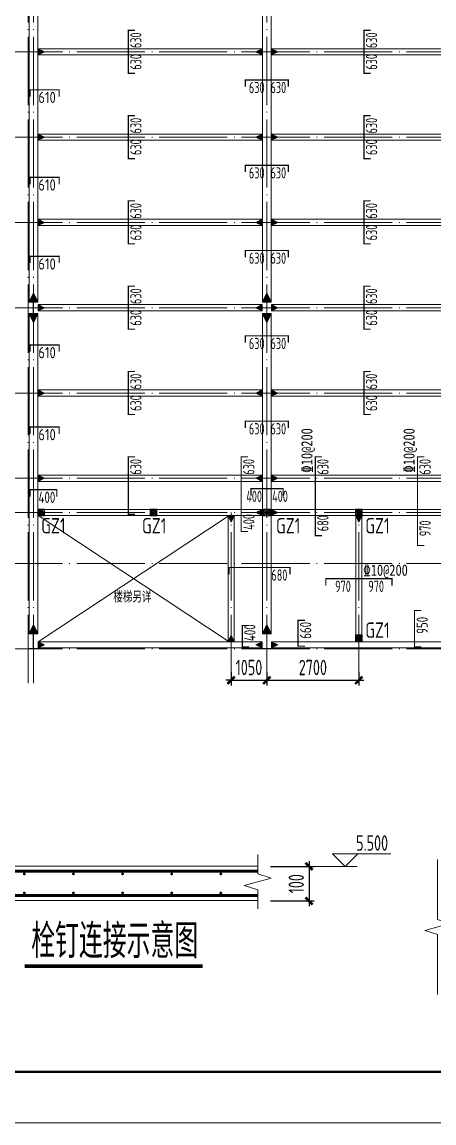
# Model space of a CAD drawing. Header units: millimetres. Extents: x 19781 to 898973, y -947928 to -267362.
# Drawn here: x 584882 to 596974, y -383529 to -351265 of the extents above; entities that cross this region are included whole.
import ezdxf

# ---------------------------------------------------------------- set-up
doc = ezdxf.new("R2010")
doc.units = ezdxf.units.MM
doc.header["$LTSCALE"] = 100
doc.linetypes.add('DOTE', pattern=[2.42, 2, -0.2, 0.02, -0.2])
doc.layers.get('0').update_dxf_attribs({"lineweight": 18})
for name, color, linetype, lineweight in [('10', 7, 'Continuous', 18), ('14', 2, 'Continuous', 18), ('15', 3, 'Continuous', 18), ('BORDER', 7, 'Continuous', 18), ('DIM', 3, 'Continuous', 18), ('DOTE', 1, 'DOTE', 18), ('HATCH', 254, 'Continuous', 18), ('HIDE_BEAMDIMMASS', 2, 'Continuous', 18), ('OTHER', 7, 'Continuous', 18), ('PUB_DIM', 3, 'Continuous', 18), ('图名下划线', 7, 'Continuous', 18), ('层1305', 1, 'Continuous', 18), ('层1306', 94, 'Continuous', 18), ('层1307', 7, 'Continuous', 18), ('柱', 2, 'Continuous', 18), ('楼板负筋文字', 7, 'Continuous', 18), ('钢柱', 4, 'Continuous', 20), ('钢梁', 4, 'Continuous', 5)]:
    doc.layers.add(name, color=color, linetype=linetype, lineweight=lineweight)
doc.styles.get("Standard").update_dxf_attribs({"font": 'tssdeng.shx', "bigfont": 'hztxt.shx'})
doc.styles.add('TSSD_REIN', font='tssdeng.shx', dxfattribs={"width": 0.7, "bigfont": 'hztxt.shx'})
doc.dimstyles.new('TSSD_100_100', dxfattribs={"dimtxt": 300, "dimasz": 100, "dimexe": 100, "dimexo": 250, "dimgap": 100, "dimtad": 1, "dimdec": 0, "dimzin": 0, "dimdsep": 46, "dimtxsty": 'TSSD_REIN', "dimblk": 'ARCHTICK', "dimcen": 0, "dimdle": 100, "dimclrt": 7, "dimadec": 0, "dimazin": 0, "dimtfac": 1, "dimtdec": 0, "dimtix": 1, "dimtmove": 2, "dimatfit": 3, "dimfxl": 1, "dimtolj": 1, "dimtzin": 0, "dimarcsym": 0})
pattern_1 = [(45, (0, 0), (-7.07106781, 7.07106781), []), (45, (0, 2.5), (-7.07106781, 7.07106781), [])]
pattern_2 = [(50, (0, 0), (-18.6349713, 69.5466595), [7.5, -82.5]), (355, (0, 0), (26.726018, 71.667073), [6, -66]), (100.4514, (5.98, -0.52), (-78.6416725, 43.7662794), [6.374019, -70.114211]), (46.1842, (0, 20), (-20.948094, 105.948937), [11.25, -123.75]), (96.6356, (8.89, 18.62), (-113.332098, 73.354178), [9.561029, -105.1713]), (351.1842, (0, 20), (93.466195, 97.41186), [9, -99]), (21, (10, 15), (17.4183765, 69.8612923), [7.5, -82.5]), (326, (10, 15), (58.119989, 49.7244035), [6, -66]), (71.4514, (14.974, 11.645), (-47.563243, 76.40509), [6.374019, -70.114211]), (37.5, (0, 0), (1.2159855, 33.2893854), [0.01, -65.2, 0.01, -67, 0.01, -66.25]), (7.5, (0, 0), (26.3069537, 39.4411712), [0.01, -38.2, 0.01, -63.7, 0.01, -25.25]), (327.5, (-22.3, 0), (53.3822436, -2.2554872), [0.01, -25, 0.01, -78, 0.01, -103.5]), (317.5, (-32.3, 0), (58.318617, 10.0104982), [0.01, -32.5, 0.01, -51.8, 0.01, -73.5]), (45, (0, 0), (-35.355339, 35.355339), [])]

# ---------------------------------------------------------------- blocks, each defined once
blk = doc.blocks.new('_ArchTick_0')
at = {"color": 0, "linetype": 'ByBlock'}
blk.add_lwpolyline([(-0.71, -0.71, 0.5, 0.5, 0), (0.71, 0.71, 0.5, 0.5, 0)], format="xyseb", dxfattribs=at)
blk = doc.blocks.new('*X511')
at = {"layer": 'DIM', "color": 0, "lineweight": -2, "ltscale": 100, "transparency": 16777216}
for p, q in [((592068, -370304), (592068, -370706)), ((594768, -370304), (594768, -370706)), ((591918, -370556), (594918, -370556))]:
    blk.add_line(p, q, dxfattribs=at)
at = {"layer": 'DIM', "color": 0, "lineweight": -2, "ltscale": 100, "transparency": 16777216, "xscale": 150, "yscale": 150, "zscale": 150, "rotation": 180}
blk.add_blockref('_ArchTick_0', (592068, -370556), dxfattribs=at)
at = {"layer": 'DIM', "color": 0, "lineweight": -2, "ltscale": 100, "transparency": 16777216, "xscale": 150, "yscale": 150, "zscale": 150}
blk.add_blockref('_ArchTick_0', (594768, -370556), dxfattribs=at)
at = {"layer": 'DIM', "color": 7, "ltscale": 100, "transparency": 16777216, "insert": (593418, -370181), "char_height": 450, "width": 3330, "attachment_point": 5, "style": 'TSSD_REIN'}
blk.add_mtext('2700', dxfattribs=at)
blk = doc.blocks.new('_ARCHTICK')
at = {"color": 0, "linetype": 'ByBlock', "const_width": 0.5}
blk.add_lwpolyline([(-0.5, -0.5), (0.5, 0.5)], dxfattribs=at)
blk = doc.blocks.new('*X700')
at = {"layer": 'DIM', "color": 0, "lineweight": -2, "ltscale": 100, "transparency": 16777216}
for p, q in [((591018, -370304), (591018, -370706)), ((592068, -370304), (592068, -370706)), ((591018, -370556), (590868, -370556)), ((591018, -370556), (592068, -370556)), ((592068, -370556), (592218, -370556))]:
    blk.add_line(p, q, dxfattribs=at)
at = {"layer": 'DIM', "color": 0, "lineweight": -2, "ltscale": 100, "transparency": 16777216, "xscale": 150, "yscale": 150, "zscale": 150}
blk.add_blockref('_ArchTick_0', (591018, -370556), dxfattribs=at)
at = {"layer": 'DIM', "color": 0, "lineweight": -2, "ltscale": 100, "transparency": 16777216, "xscale": 150, "yscale": 150, "zscale": 150, "rotation": 180}
blk.add_blockref('_ArchTick_0', (592068, -370556), dxfattribs=at)
at = {"layer": 'DIM', "color": 7, "ltscale": 100, "transparency": 16777216, "insert": (591543, -370181), "char_height": 450, "width": 3195, "attachment_point": 5, "style": 'TSSD_REIN'}
blk.add_mtext('1050', dxfattribs=at)
blk = doc.blocks.new('*X923')
at = {"layer": 'DIM', "color": 0, "lineweight": -2, "ltscale": 100, "transparency": 16777216}
for p, q in [((593305, -375860), (593305, -377174)), ((592174, -376010), (593455, -376010)), ((592174, -377024), (593455, -377024))]:
    blk.add_line(p, q, dxfattribs=at)
at = {"layer": 'DIM', "color": 0, "lineweight": -2, "ltscale": 100, "transparency": 16777216, "xscale": 150, "yscale": 150, "zscale": 150}
for p, rotation in [((593305, -376010), 90), ((593305, -377024), 270)]:
    blk.add_blockref('_ArchTick_0', p, dxfattribs=dict(at, rotation=rotation))
at = {"layer": 'DIM', "color": 7, "ltscale": 100, "transparency": 16777216, "insert": (592930, -376517), "char_height": 450, "width": 2295, "attachment_point": 5, "rotation": 90, "style": 'TSSD_REIN'}
blk.add_mtext('100', dxfattribs=at)

msp = doc.modelspace()

# ---------------------------------------------------------------- hatches: boundary and pattern name
at = {"layer": '10', "ltscale": 100}
h = msp.add_hatch(dxfattribs=at)
h.set_pattern_fill('金属', color=256, style=0, pattern_type=0)
h.set_pattern_definition(pattern_1)
h.paths.add_polyline_path([(585222, -359472), (585343, -359472), (585343, -359462), (585093, -359462), (585093, -359472), (585214, -359472), (585214, -359802), (585093, -359802), (585093, -359812), (585343, -359812), (585343, -359802), (585222, -359802)], flags=0)
h = msp.add_hatch(dxfattribs=at)
h.set_pattern_fill('金属', color=256, style=0, pattern_type=0)
h.set_pattern_definition(pattern_1)
h.paths.add_polyline_path([(592072, -359472), (592193, -359472), (592193, -359462), (591943, -359462), (591943, -359472), (592064, -359472), (592064, -359802), (591943, -359802), (591943, -359812), (592193, -359812), (592193, -359802), (592072, -359802)], flags=0)
h = msp.add_hatch(dxfattribs=at)
h.set_pattern_fill('金属', color=256, style=0, pattern_type=0)
h.set_pattern_definition(pattern_1)
h.paths.add_polyline_path([(585222, -369199), (585348, -369199), (585348, -369187), (585088, -369187), (585088, -369199), (585214, -369199), (585214, -369625), (585088, -369625), (585088, -369637), (585348, -369637), (585348, -369625), (585222, -369625)], flags=0)
h = msp.add_hatch(dxfattribs=at)
h.set_pattern_fill('金属', color=256, style=0, pattern_type=0)
h.set_pattern_definition(pattern_1)
h.paths.add_polyline_path([(592072, -369199), (592198, -369199), (592198, -369187), (591938, -369187), (591938, -369199), (592064, -369199), (592064, -369625), (591938, -369625), (591938, -369637), (592198, -369637), (592198, -369625), (592072, -369625)], flags=0)
at = {"layer": '15', "ltscale": 100}
for points in [[(585538, -352137), (585358, -352227), (585358, -352047)], [(591748, -352137), (591928, -352227), (591928, -352047)], [(592388, -352137), (592208, -352227), (592208, -352047)], [(585538, -354637), (585358, -354727), (585358, -354547)], [(591748, -354637), (591928, -354727), (591928, -354547)], [(592388, -354637), (592208, -354727), (592208, -354547)], [(585538, -357137), (585358, -357227), (585358, -357047)], [(591748, -357137), (591928, -357227), (591928, -357047)], [(592388, -357137), (592208, -357227), (592208, -357047)], [(585218, -359202), (585343, -359452), (585093, -359452)], [(592068, -359202), (592193, -359452), (591943, -359452)], [(585538, -359637), (585358, -359727), (585358, -359547)], [(591748, -359637), (591928, -359727), (591928, -359547)], [(592388, -359637), (592208, -359727), (592208, -359547)], [(585218, -360072), (585343, -359822), (585093, -359822)], [(592068, -360072), (592193, -359822), (591943, -359822)], [(585538, -362137), (585358, -362227), (585358, -362047)], [(591748, -362137), (591928, -362227), (591928, -362047)], [(592388, -362137), (592208, -362227), (592208, -362047)], [(585538, -364637), (585358, -364727), (585358, -364547)], [(591748, -364637), (591928, -364727), (591928, -364547)], [(592388, -364637), (592208, -364727), (592208, -364547)], [(585538, -365637), (585358, -365727), (585358, -365547)], [(591748, -365637), (591928, -365727), (591928, -365547)], [(592388, -365637), (592208, -365727), (592208, -365547)], [(591018, -365922), (590928, -365742), (591108, -365742)], [(594768, -365922), (594678, -365742), (594858, -365742)], [(585218, -368927), (585343, -369177), (585093, -369177)], [(592068, -368927), (592193, -369177), (591943, -369177)], [(585538, -369517), (585358, -369427), (585358, -369607)], [(591018, -369232), (590928, -369412), (591108, -369412)], [(591748, -369517), (591928, -369427), (591928, -369607)], [(592388, -369517), (592208, -369427), (592208, -369607)], [(594768, -369232), (594678, -369412), (594858, -369412)]]:
    msp.add_hatch(color=256, dxfattribs=at).paths.add_polyline_path(points, flags=0)
at = {"layer": 'HATCH', "ltscale": 100}
h = msp.add_hatch(dxfattribs=at)
h.set_pattern_fill('ARMORED', color=256, style=0, pattern_type=0)
h.set_pattern_definition([(50, (0, 0), (-18.6349713, 69.5466595), [7.5, -82.5]), (355, (0, 0), (26.726018, 71.667073), [6, -66]), (100.4514, (5.98, -0.52), (-78.6416725, 43.7662794), [6.374019, -70.114211]), (46.1842, (0, 20), (-20.948094, 105.948937), [11.25, -123.75]), (96.6356, (8.89, 18.62), (-113.332098, 73.354178), [9.561029, -105.1713]), (351.1842, (0, 20), (93.466195, 97.41186), [9, -99]), (21, (10, 15), (17.4183765, 69.8612923), [7.5, -82.5]), (326, (10, 15), (58.119989, 49.7244035), [6, -66]), (71.4514, (14.974, 11.645), (-47.563243, 76.40509), [6.374019, -70.114211]), (37.5, (0, 0), (1.2159855, 33.2893854), [0.01, -65.2, 0.01, -67, 0.01, -66.25]), (7.5, (0, 0), (26.3069537, 39.4411712), [0.01, -38.2, 0.01, -63.7, 0.01, -25.25]), (327.5, (-22.3, 0), (53.3822436, -2.2554872), [0.01, -25, 0.01, -78, 0.01, -103.5]), (317.5, (-32.3, 0), (58.318617, 10.0104982), [0.01, -32.5, 0.01, -51.8, 0.01, -73.5]), (45, (0, 0), (-35.355339, 35.355339), [])])
h.paths.add_polyline_path([(585543, -365537), (585543, -365737), (585343, -365737), (585343, -365537)], flags=0)
h = msp.add_hatch(dxfattribs=at)
h.set_pattern_fill('ARMORED', color=256, style=0, pattern_type=0)
h.set_pattern_definition(pattern_2)
h.paths.add_polyline_path([(588844, -365537), (588844, -365737), (588644, -365737), (588644, -365537)], flags=0)
h = msp.add_hatch(dxfattribs=at)
h.set_pattern_fill('ARMORED', color=256, style=0, pattern_type=0)
h.set_pattern_definition([(50, (0, 0), (-18.6349713, 69.5466595), [7.5, -82.5]), (355, (0, 0), (26.726018, 71.667073), [6, -66]), (100.4514, (5.98, -0.52), (-78.6416725, 43.7662794), [6.374019, -70.114211]), (46.1842, (0, 20), (-20.948094, 105.948937), [11.25, -123.75]), (96.6356, (8.89, 18.62), (-113.332098, 73.354178), [9.561029, -105.1713]), (351.1842, (0, 20), (93.466195, 97.41186), [9, -99]), (21, (10, 15), (17.4183765, 69.8612923), [7.5, -82.5]), (326, (10, 15), (58.119989, 49.7244035), [6, -66]), (71.4514, (14.974, 11.645), (-47.563243, 76.40509), [6.374019, -70.114211]), (37.5, (0, 0), (1.2159855, 33.2893854), [0.01, -65.2, 0.01, -67, 0.01, -66.25]), (7.5, (0, 0), (26.3069537, 39.4411712), [0.01, -38.2, 0.01, -63.7, 0.01, -25.25]), (327.5, (-22.3, 0), (53.3822436, -2.2554872), [0.01, -25, 0.01, -78, 0.01, -103.5]), (317.5, (-32.3, 0), (58.318617, 10.0104982), [0.01, -32.5, 0.01, -51.8, 0.01, -73.5]), (45, (0, 0), (-35.355339, 35.355339), [])])
h.paths.add_polyline_path([(592168, -365537), (592168, -365737), (591968, -365737), (591968, -365537)], flags=0)
h = msp.add_hatch(dxfattribs=at)
h.set_pattern_fill('ARMORED', color=256, style=0, pattern_type=0)
h.set_pattern_definition(pattern_2)
h.paths.add_polyline_path([(594868, -365537), (594868, -365737), (594668, -365737), (594668, -365537)], flags=0)
h = msp.add_hatch(dxfattribs=at)
h.set_pattern_fill('ARMORED', color=256, style=0, pattern_type=0)
h.set_pattern_definition([(50, (0, 0), (-18.6349713, 69.5466595), [7.5, -82.5]), (355, (0, 0), (26.726018, 71.667073), [6, -66]), (100.4514, (5.98, -0.52), (-78.6416725, 43.7662794), [6.374019, -70.114211]), (46.1842, (0, 20), (-20.948094, 105.948937), [11.25, -123.75]), (96.6356, (8.89, 18.62), (-113.332098, 73.354178), [9.561029, -105.1713]), (351.1842, (0, 20), (93.466195, 97.41186), [9, -99]), (21, (10, 15), (17.4183765, 69.8612923), [7.5, -82.5]), (326, (10, 15), (58.119989, 49.7244035), [6, -66]), (71.4514, (14.974, 11.645), (-47.563243, 76.40509), [6.374019, -70.114211]), (37.5, (0, 0), (1.2159855, 33.2893854), [0.01, -65.2, 0.01, -67, 0.01, -66.25]), (7.5, (0, 0), (26.3069537, 39.4411712), [0.01, -38.2, 0.01, -63.7, 0.01, -25.25]), (327.5, (-22.3, 0), (53.3822436, -2.2554872), [0.01, -25, 0.01, -78, 0.01, -103.5]), (317.5, (-32.3, 0), (58.318617, 10.0104982), [0.01, -32.5, 0.01, -51.8, 0.01, -73.5]), (45, (0, 0), (-35.355339, 35.355339), [])])
h.paths.add_polyline_path([(594868, -369227), (594868, -369427), (594668, -369427), (594668, -369227)], flags=0)

# ---------------------------------------------------------------- linework, layer by layer
at = {"color": 7}
for p, q in [((593990.24, -375638.19), (594362.74, -376010.44)), ((593990.24, -375638.19), (595704.73, -375638.19)), ((594362.74, -376010.44), (594735.24, -375638.19))]:
    msp.add_line(p, q, dxfattribs=at)
msp.add_line((593455.09, -376010.44), (594719.11, -376010.44))
at = {"layer": '14', "ltscale": 100}
for p, q in [((585358, -365727), (590928, -369412)), ((585358, -369427), (590928, -365742))]:
    msp.add_line(p, q, dxfattribs=at)
at = {"layer": '15', "ltscale": 100}
for points in [[(585538, -352137), (585358, -352227), (585358, -352047)], [(591748, -352137), (591928, -352227), (591928, -352047)], [(592388, -352137), (592208, -352227), (592208, -352047)], [(585538, -354637), (585358, -354727), (585358, -354547)], [(591748, -354637), (591928, -354727), (591928, -354547)], [(592388, -354637), (592208, -354727), (592208, -354547)], [(585538, -357137), (585358, -357227), (585358, -357047)], [(591748, -357137), (591928, -357227), (591928, -357047)], [(592388, -357137), (592208, -357227), (592208, -357047)], [(585218, -359202), (585343, -359452), (585093, -359452)], [(592068, -359202), (592193, -359452), (591943, -359452)], [(585538, -359637), (585358, -359727), (585358, -359547)], [(591748, -359637), (591928, -359727), (591928, -359547)], [(592388, -359637), (592208, -359727), (592208, -359547)], [(585218, -360072), (585343, -359822), (585093, -359822)], [(592068, -360072), (592193, -359822), (591943, -359822)], [(585538, -362137), (585358, -362227), (585358, -362047)], [(591748, -362137), (591928, -362227), (591928, -362047)], [(592388, -362137), (592208, -362227), (592208, -362047)], [(585538, -364637), (585358, -364727), (585358, -364547)], [(591748, -364637), (591928, -364727), (591928, -364547)], [(592388, -364637), (592208, -364727), (592208, -364547)], [(585538, -365637), (585358, -365727), (585358, -365547)], [(591748, -365637), (591928, -365727), (591928, -365547)], [(592388, -365637), (592208, -365727), (592208, -365547)], [(591018, -365922), (590928, -365742), (591108, -365742)], [(594768, -365922), (594678, -365742), (594858, -365742)], [(585218, -368927), (585343, -369177), (585093, -369177)], [(592068, -368927), (592193, -369177), (591943, -369177)], [(585538, -369517), (585358, -369427), (585358, -369607)], [(591018, -369232), (590928, -369412), (591108, -369412)], [(591748, -369517), (591928, -369427), (591928, -369607)], [(592388, -369517), (592208, -369427), (592208, -369607)], [(594768, -369232), (594678, -369412), (594858, -369412)]]:
    msp.add_lwpolyline(points, close=True, dxfattribs=at)
at = {"layer": 'BORDER'}
msp.add_lwpolyline([(568267, -383529.47), (568267, -320529.47), (701917, -320529.47), (701917, -383529.47)], close=True, dxfattribs=at)
msp.add_lwpolyline([(572017, -382029.47, 75, 75, 0), (572017, -322029.47, 75, 75, 0), (700417, -322029.47, 75, 75, 0), (700417, -382029.47, 75, 75, 0)], format="xyseb", close=True, dxfattribs=at)
at = {"layer": 'DOTE', "linetype": 'DOTE', "ltscale": 10}
for p, q in [((585068, -370637), (585068, -328637)), ((585218, -370637), (585218, -328637)), ((592068, -370637), (592068, -328637)), ((584068, -352137), (684068, -352137)), ((584068, -354637), (684068, -354637)), ((584068, -357137), (684068, -357137)), ((584068, -359637), (684068, -359637)), ((584068, -362137), (684068, -362137)), ((584068, -364637), (684068, -364637)), ((584068, -365637), (599068, -365637)), ((591018, -370637), (591018, -365637)), ((594768, -370637), (594768, -365637)), ((584068, -367137), (676068, -367137)), ((584068, -369637), (684068, -369637))]:
    msp.add_line(p, q, dxfattribs=at)
at = {"layer": 'OTHER'}
for points in [[(591799.2, -375662.39), (591799.2, -376223.97), (592195.7, -376350.13), (591402.71, -376566.4), (591799.2, -376692.55), (591799.2, -377254.14)], [(597071.73, -375805.46), (597071.73, -377567.41), (597441.46, -377685.05), (596701.99, -377886.72), (597071.73, -378004.37), (597071.73, -379766.31)]]:
    msp.add_lwpolyline(points, dxfattribs=at)
at = {"layer": 'PUB_DIM', "color": 7}
for p, q in [((591799.2, -376005.06), (575218.5, -376005.06)), ((591799.2, -377013.12), (575218.5, -377013.12))]:
    msp.add_line(p, q, dxfattribs=at)
at = {"layer": 'PUB_DIM', "color": 1}
for points in [[(591799.2, -376149.24, 81.1, 81.1, 0), (575218.5, -376149.24, 81.1, 81.1, 0)], [(591799.2, -376862.03, 81.1, 81.1, 0), (575218.5, -376862.03, 81.1, 81.1, 0)]]:
    msp.add_lwpolyline(points, format="xyseb", dxfattribs=at)
at = {"layer": 'PUB_DIM', "color": 7}
for points in [[(584970.93, -376230.34, 40.55, 40.55, -1), (584930.38, -376230.34, 40.55, 40.55, -1)], [(586412.73, -376230.34, 40.55, 40.55, -1), (586372.18, -376230.34, 40.55, 40.55, -1)], [(587854.53, -376230.34, 40.55, 40.55, -1), (587813.98, -376230.34, 40.55, 40.55, -1)], [(589296.33, -376230.34, 40.55, 40.55, -1), (589255.78, -376230.34, 40.55, 40.55, -1)], [(590738.13, -376230.34, 40.55, 40.55, -1), (590697.58, -376230.34, 40.55, 40.55, -1)], [(584970.93, -376787.84, 40.55, 40.55, 1), (584930.38, -376787.84, 40.55, 40.55, 1)], [(586412.73, -376787.84, 40.55, 40.55, 1), (586372.18, -376787.84, 40.55, 40.55, 1)], [(587854.53, -376787.84, 40.55, 40.55, 1), (587813.98, -376787.84, 40.55, 40.55, 1)], [(589296.33, -376787.84, 40.55, 40.55, 1), (589255.78, -376787.84, 40.55, 40.55, 1)], [(590738.13, -376787.84, 40.55, 40.55, 1), (590697.58, -376787.84, 40.55, 40.55, 1)]]:
    msp.add_lwpolyline(points, format="xyseb", close=True, dxfattribs=at)
at = {"layer": '图名下划线'}
msp.add_lwpolyline([(584962.29, -378936.13, 105.13, 105.13, 0), (590188.58, -378936.13, 105.13, 105.13, 0)], format="xyseb", dxfattribs=at)
at = {"layer": '层1305'}
for points in [[(588200.51, -352767, 35, 35, 0), (588000.51, -352767, 35, 35, 0), (588000.51, -351507, 35, 35, 0), (588200.51, -351507, 35, 35, 0)], [(595118, -352767, 35, 35, 0), (594918, -352767, 35, 35, 0), (594918, -351507, 35, 35, 0), (595118, -351507, 35, 35, 0)], [(591438, -353162, 35, 35, 0), (591438, -352962, 35, 35, 0), (592698, -352962.01, 35, 35, 0), (592698, -353162.01, 35, 35, 0)], [(585123, -353451, 35, 35, 0), (585123, -353251, 35, 35, 0), (585972, -353251, 35, 35, 0), (585972, -353451, 35, 35, 0)], [(588200.51, -355267, 35, 35, 0), (588000.51, -355267, 35, 35, 0), (588000.51, -354007, 35, 35, 0), (588200.51, -354007, 35, 35, 0)], [(595118, -355267, 35, 35, 0), (594918, -355267, 35, 35, 0), (594918, -354007, 35, 35, 0), (595118, -354007, 35, 35, 0)], [(591438, -355662, 35, 35, 0), (591438, -355462, 35, 35, 0), (592698, -355462, 35, 35, 0), (592698, -355662, 35, 35, 0)], [(585123, -356017, 35, 35, 0), (585123, -355817, 35, 35, 0), (585972, -355817, 35, 35, 0), (585972, -356017, 35, 35, 0)], [(588200.51, -357767, 35, 35, 0), (588000.51, -357767, 35, 35, 0), (588000.51, -356507, 35, 35, 0), (588200.51, -356507, 35, 35, 0)], [(595118, -357767, 35, 35, 0), (594918, -357767, 35, 35, 0), (594918, -356507, 35, 35, 0), (595118, -356507, 35, 35, 0)], [(585123, -358331, 35, 35, 0), (585123, -358131, 35, 35, 0), (585972, -358131, 35, 35, 0), (585972, -358331, 35, 35, 0)], [(591438, -358162, 35, 35, 0), (591438, -357962, 35, 35, 0), (592698, -357962, 35, 35, 0), (592698, -358162, 35, 35, 0)], [(588200.51, -360267, 35, 35, 0), (588000.51, -360267, 35, 35, 0), (588000.51, -359007, 35, 35, 0), (588200.51, -359007, 35, 35, 0)], [(595118, -360267, 35, 35, 0), (594918, -360267, 35, 35, 0), (594918, -359007, 35, 35, 0), (595118, -359007, 35, 35, 0)], [(585123, -360929, 35, 35, 0), (585123, -360729, 35, 35, 0), (585972, -360729, 35, 35, 0), (585972, -360929, 35, 35, 0)], [(591438, -360662, 35, 35, 0), (591438, -360462, 35, 35, 0), (592698, -360462, 35, 35, 0), (592698, -360662, 35, 35, 0)], [(588200.51, -362767, 35, 35, 0), (588000.51, -362767, 35, 35, 0), (588000.51, -361507, 35, 35, 0), (588200.51, -361507, 35, 35, 0)], [(595118, -362767, 35, 35, 0), (594918, -362767, 35, 35, 0), (594918, -361507, 35, 35, 0), (595118, -361507, 35, 35, 0)], [(591438, -363162, 35, 35, 0), (591438, -362962, 35, 35, 0), (592698, -362962, 35, 35, 0), (592698, -363162, 35, 35, 0)], [(585123, -363334, 35, 35, 0), (585123, -363134, 35, 35, 0), (585972, -363134, 35, 35, 0), (585972, -363334, 35, 35, 0)], [(588200.51, -365694, 35, 35, 0), (588000.51, -365694, 35, 35, 0), (588000.51, -364007, 35, 35, 0), (588200.51, -364007, 35, 35, 0)], [(591514.01, -366197, 35, 35, 0), (591314.01, -366197, 35, 35, 0), (591314.01, -364007, 35, 35, 0), (591514.01, -364007, 35, 35, 0)], [(593690.01, -366317, 35, 35, 0), (593490.01, -366317, 35, 35, 0), (593490.01, -364007, 35, 35, 0), (593690.01, -364007, 35, 35, 0)], [(596687, -366607, 35, 35, 0), (596487, -366607, 35, 35, 0), (596487, -364007, 35, 35, 0), (596687, -364007, 35, 35, 0)], [(585118, -365171, 35, 35, 0), (585118, -364971, 35, 35, 0), (585905, -364971, 35, 35, 0), (585905, -365171, 35, 35, 0)], [(591602, -365141, 35, 35, 0), (591602, -364941, 35, 35, 0), (592547, -364941, 35, 35, 0), (592547, -365141, 35, 35, 0)], [(590963.01, -367450, 35, 35, 0), (590963.01, -367250, 35, 35, 0), (592748.01, -367250, 35, 35, 0), (592748.01, -367450, 35, 35, 0)], [(593798.01, -367779, 35, 35, 0), (593798.01, -367579, 35, 35, 0), (595738.01, -367579, 35, 35, 0), (595738.01, -367779, 35, 35, 0)], [(593183.01, -369557, 35, 35, 0), (592983.01, -369557, 35, 35, 0), (592983.01, -368800, 35, 35, 0), (593183.01, -368800, 35, 35, 0)], [(596603, -369582, 35, 35, 0), (596403, -369582, 35, 35, 0), (596403, -368510, 35, 35, 0), (596603, -368510, 35, 35, 0)], [(591546.01, -369579, 35, 35, 0), (591346.01, -369579, 35, 35, 0), (591346.01, -368950, 35, 35, 0), (591546.01, -368950, 35, 35, 0)]]:
    msp.add_lwpolyline(points, format="xyseb", dxfattribs=at)
at = {"layer": '柱'}
for points in [[(585543, -365537), (585543, -365737), (585343, -365737), (585343, -365537)], [(588844, -365537), (588844, -365737), (588644, -365737), (588644, -365537)], [(592168, -365537), (592168, -365737), (591968, -365737), (591968, -365537)], [(594868, -365537), (594868, -365737), (594668, -365737), (594668, -365537)], [(594868, -369227), (594868, -369427), (594668, -369427), (594668, -369227)]]:
    msp.add_lwpolyline(points, close=True, dxfattribs=at)
at = {"layer": '钢柱', "ltscale": 100}
for points in [[(585222, -359472), (585343, -359472), (585343, -359462), (585093, -359462), (585093, -359472), (585214, -359472), (585214, -359802), (585093, -359802), (585093, -359812), (585343, -359812), (585343, -359802), (585222, -359802)], [(592072, -359472), (592193, -359472), (592193, -359462), (591943, -359462), (591943, -359472), (592064, -359472), (592064, -359802), (591943, -359802), (591943, -359812), (592193, -359812), (592193, -359802), (592072, -359802)], [(585222, -369199), (585348, -369199), (585348, -369187), (585088, -369187), (585088, -369199), (585214, -369199), (585214, -369625), (585088, -369625), (585088, -369637), (585348, -369637), (585348, -369625), (585222, -369625)], [(592072, -369199), (592198, -369199), (592198, -369187), (591938, -369187), (591938, -369199), (592064, -369199), (592064, -369625), (591938, -369625), (591938, -369637), (592198, -369637), (592198, -369625), (592072, -369625)]]:
    msp.add_lwpolyline(points, close=True, dxfattribs=at)
at = {"layer": '钢梁', "ltscale": 100}
for points in [[(585093, -349847), (585343, -349847), (585343, -359452), (585093, -359452)], [(591943, -349847), (592193, -349847), (592193, -359452), (591943, -359452)], [(591928, -352047), (591928, -352227), (585358, -352227), (585358, -352047)], [(598928, -352047), (598928, -352227), (592208, -352227), (592208, -352047)], [(591928, -354547), (591928, -354727), (585358, -354727), (585358, -354547)], [(598928, -354547), (598928, -354727), (592208, -354727), (592208, -354547)], [(591928, -357047), (591928, -357227), (585358, -357227), (585358, -357047)], [(598928, -357047), (598928, -357227), (592208, -357227), (592208, -357047)], [(591928, -359547), (591928, -359727), (585358, -359727), (585358, -359547)], [(598928, -359547), (598928, -359727), (592208, -359727), (592208, -359547)], [(585093, -369177), (585343, -369177), (585343, -359822), (585093, -359822)], [(591943, -369177), (592193, -369177), (592193, -359822), (591943, -359822)], [(591928, -362047), (591928, -362227), (585358, -362227), (585358, -362047)], [(598928, -362047), (598928, -362227), (592208, -362227), (592208, -362047)], [(591928, -364547), (591928, -364727), (585358, -364727), (585358, -364547)], [(598928, -364547), (598928, -364727), (592208, -364727), (592208, -364547)], [(591928, -365547), (591928, -365727), (585358, -365727), (585358, -365547)], [(598928, -365547), (598928, -365727), (592208, -365727), (592208, -365547)], [(591108, -369412), (590928, -369412), (590928, -365742), (591108, -365742)], [(594858, -369412), (594678, -369412), (594678, -365742), (594858, -365742)], [(591928, -369607), (591928, -369427), (585358, -369427), (585358, -369607)], [(598928, -369607), (598928, -369427), (592208, -369427), (592208, -369607)]]:
    msp.add_lwpolyline(points, close=True, dxfattribs=at)

# ---------------------------------------------------------------- texts
at = {"layer": 'HIDE_BEAMDIMMASS', "width": 0.779817}
for p in [(585446, -366251), (588405, -366251), (592337, -366251), (594957, -366251), (594957, -369311)]:
    msp.add_text('GZ1', height=450, dxfattribs=at).set_placement(p)
at = {"layer": '层1306'}
for s, width, p in [('630', 0.690341, (588388.9, -352030.5)), ('630', 0.690341, (595306.4, -352030.5)), ('630', 0.690341, (588388.9, -352663.5)), ('630', 0.690341, (595306.4, -352663.5)), ('630', 0.690341, (588388.9, -354530.5)), ('630', 0.690341, (595306.4, -354530.5)), ('630', 0.690341, (588388.9, -355163.5)), ('630', 0.690341, (595306.4, -355163.5)), ('630', 0.690341, (588388.9, -357030.5)), ('630', 0.690341, (595306.4, -357030.5)), ('630', 0.690341, (588388.9, -357663.5)), ('630', 0.690341, (595306.4, -357663.5)), ('630', 0.690341, (588388.9, -359530.5)), ('630', 0.690341, (595306.4, -359530.5)), ('630', 0.690341, (588388.9, -360163.5)), ('630', 0.690341, (595306.4, -360163.5)), ('630', 0.690341, (588388.9, -362030.5)), ('630', 0.690341, (595306.4, -362030.5)), ('630', 0.690341, (588388.9, -362663.5)), ('630', 0.690341, (595306.4, -362663.5)), ('630', 0.690341, (588388.9, -364530.5)), ('630', 0.690341, (591702.4, -364530.5)), ('630', 0.690341, (593878.4, -364530.5)), ('630', 0.690341, (596875.4, -364530.5)), ('400', 0.690341, (591702.4, -366144.5)), ('680', 0.690341, (593878.4, -366188.5)), ('970', 0.690341, (596875.4, -366333.5)), ('950', 0.736364, (596791.4, -369195)), ('400', 0.736364, (591734.4, -369407.5)), ('660', 0.736364, (593371.4, -369340))]:
    msp.add_text(s, height=330, rotation=90, dxfattribs=dict(at, width=width)).set_placement(p)
for s, width, p in [('630', 0.690341, (591541, -353350.4)), ('630', 0.690341, (592175, -353350.4)), ('610', 0.84965, (585363, -353639.39)), ('630', 0.690341, (591541, -355850.4)), ('630', 0.690341, (592175, -355850.4)), ('610', 0.84965, (585363, -356205.39)), ('630', 0.690341, (591541, -358350.4)), ('630', 0.690341, (592175, -358350.4)), ('610', 0.84965, (585363, -358519.39)), ('630', 0.690341, (591541, -360850.4)), ('630', 0.690341, (592175, -360850.4)), ('610', 0.84965, (585363, -361117.39)), ('610', 0.84965, (585363, -363522.39)), ('630', 0.690341, (591541, -363350.4)), ('630', 0.690341, (592175, -363350.4)), ('400', 0.736364, (585367.5, -365359.4)), ('400', 0.690341, (591464.5, -365329.4)), ('400', 0.690341, (592224.5, -365329.4)), ('680', 0.690341, (592200.01, -367638.4)), ('970', 0.690341, (594071.51, -367967.4)), ('970', 0.690341, (595044.51, -367967.4))]:
    msp.add_text(s, height=330, dxfattribs=dict(at, width=width)).set_placement(p)
at = {"layer": '层1307', "width": 0.80615}
msp.add_text('楼梯另详', height=330, dxfattribs=at).set_placement((587562.51, -368277.4))
at = {"layer": '层1307', "char_height": 330, "width": 2020.2407, "attachment_point": 7, "rotation": 90}
for insert in [(593477.88, -364481.02), (596474.87, -364481.02)]:
    msp.add_mtext('{\\fsimsun|b0|i0|c0|p253;\\W0.80615;\x8410@200}', dxfattribs=dict(at, insert=insert))
at = {"layer": '层1307', "insert": (594891.98, -367565.4), "char_height": 330, "width": 2020.2407, "attachment_point": 7}
msp.add_mtext('{\\fsimsun|b0|i0|c0|p253;\\W0.80615;\x8410@200}', dxfattribs=at)
at = {"layer": '楼板负筋文字', "style": 'TSSD_REIN', "width": 0.7}
for s, height, p in [('5.500', 450, (594687.9, -375549.95)), ('栓钉连接示意图', 1000, (585153.92, -378700.41))]:
    msp.add_text(s, height=height, dxfattribs=at).set_placement(p)

# ---------------------------------------------------------------- dimensions: what is measured, and where the dimension line sits
at = {"layer": 'DIM', "ltscale": 100}
for base, p1, p2, picture, middle in [((592068, -370555.63), (591018, -369929.15), (592068, -369929.15), '*X700', (591543, -370180.63)), ((594768, -370555.63), (592068, -369929.15), (594768, -369929.15), '*X511', (593418, -370180.63))]:
    dim = msp.add_linear_dim(base=base, p1=p1, p2=p2, dimstyle='TSSD_100_100', override={"dimscale": 1.5, "dimsah": 1, "dimtzin": 0}, dxfattribs=at)
    dim.commit()
    dim.dimension.update_dxf_attribs({"geometry": picture, "text_midpoint": middle})
dim = msp.add_linear_dim(base=(593305.09, -377024.18), p1=(591799.2, -376010.44), p2=(591799.2, -377024.18), angle=90, text='100', dimstyle='TSSD_100_100', override={"dimscale": 1.5, "dimsah": 1}, dxfattribs=at)
dim.commit()
dim.dimension.update_dxf_attribs({"geometry": '*X923', "text_midpoint": (592930.09, -376517.31), "dimtype": 160})

doc.saveas('drawing.dxf')
